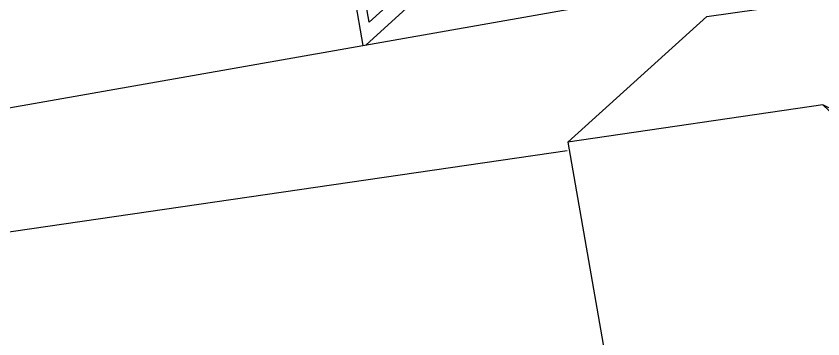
# Model space of a CAD drawing. Header units: millimetres. Extents: x -294 to 2792, y 5 to 1659.
# Drawn here: x 704.136 to 705.409, y 559.564 to 560.073 of the extents above; entities that cross this region are included whole.
import ezdxf

# ---------------------------------------------------------------- set-up
doc = ezdxf.new("R2010")
doc.units = ezdxf.units.MM
doc.layers.get('0').update_dxf_attribs({"lineweight": 18})

msp = doc.modelspace()

# ---------------------------------------------------------------- linework, layer by layer
at = {"color": 7, "linetype": 'Continuous', "lineweight": 25}
for p, q in [((704.6932, 560.0631), (704.6629, 560.2356)), ((704.6487, 560.2226), (704.6831, 560.0264)), ((703.1995, 559.7648), (705.4637, 560.164)), ((705.2259, 560.0719), (705.6132, 560.1282)), ((704.6932, 560.0631), (704.75, 560.1151)), ((704.7689, 560.1012), (704.6883, 560.0273)), ((705.2259, 560.0719), (705.0065, 559.8741)), ((705.4092, 559.9326), (705.0065, 559.8741)), ((705.0065, 559.8741), (705.1537, 559.0307)), ((702.9793, 559.5664), (705.0055, 559.8607))]:
    msp.add_line(p, q, dxfattribs=at)
msp.add_arc((707.5454, 562.1456), 3.0758, 226.0121, 233.6345, dxfattribs=at)
msp.add_open_spline([(706.3261, 560.0463), (706.2825, 560.0359), (706.1587, 560.0065), (705.926, 559.9651), (705.6927, 559.9328), (705.5537, 559.922), (705.4749, 559.9205), (705.4284, 559.9229), (705.4146, 559.9299), (705.4092, 559.9326)], degree=3, knots=[0, 0, 0, 0, 0.1210407, 0.3435574, 0.567459, 0.7146009, 0.75661, 0.8622279, 0.9302683, 0.9302683, 0.9302683, 0.9302683], dxfattribs=at)

doc.saveas('drawing.dxf')
